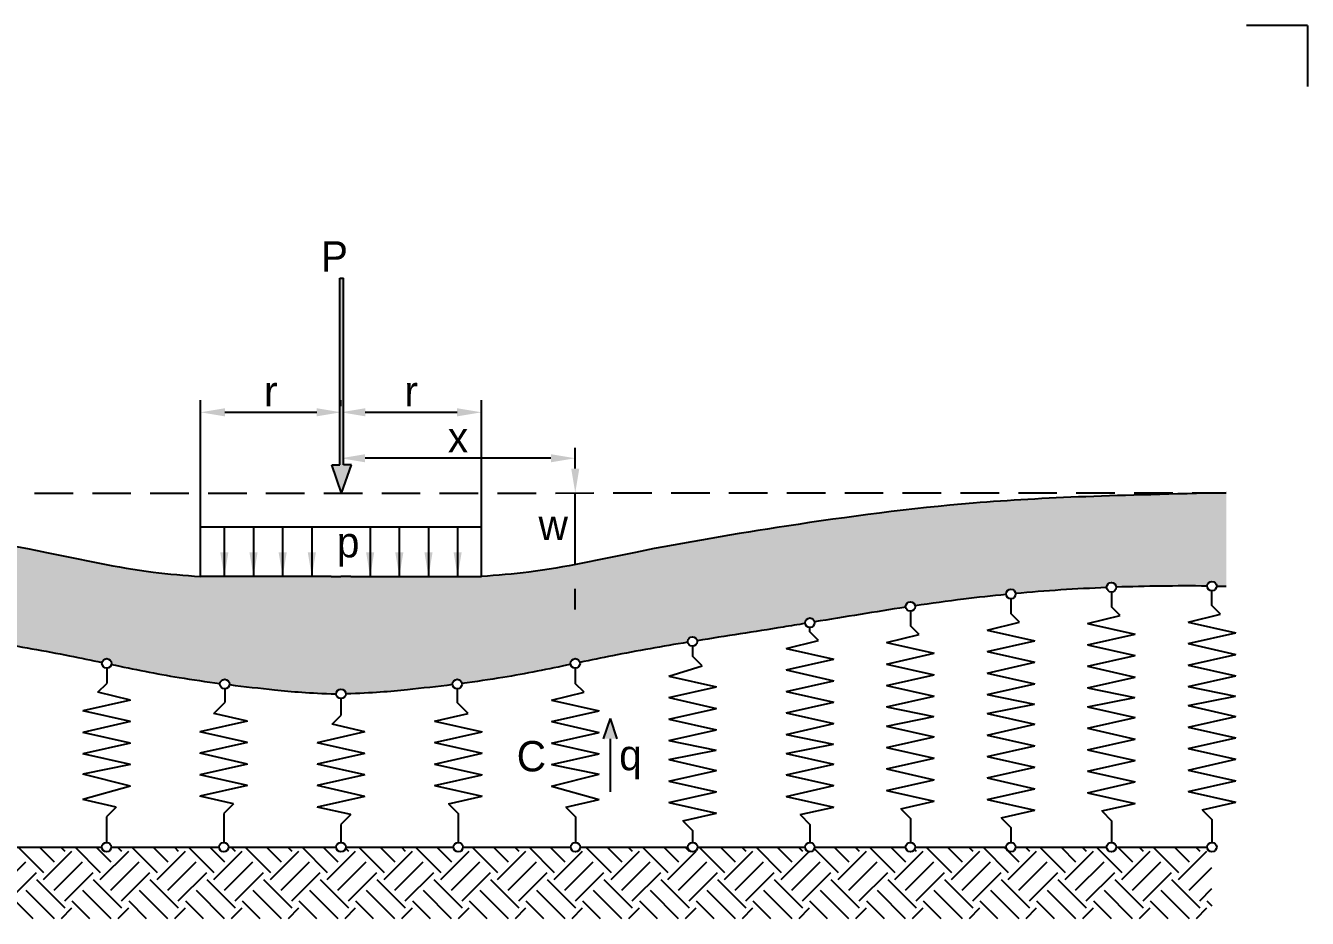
# Model space of a CAD drawing. Header units: millimetres. Extents: x 9 to 961, y -258 to 565.
# Drawn here: x 410.1 to 515.5, y 266 to 339.5 of the extents above; entities that cross this region are included whole.
import ezdxf

# ---------------------------------------------------------------- set-up
doc = ezdxf.new("R2010")
doc.units = ezdxf.units.MM
doc.linetypes.add('SZAGGATOTT', pattern=[19.049999999999997, 12.7, -6.35])
doc.layers.get('0').update_dxf_attribs({"plot": 0})
for name, color, linetype in [('Sraff', 2, 'Continuous'), ('Szurke_sraff', 254, 'Continuous'), ('Text', 2, 'Continuous'), ('Vonal_025', 4, 'Continuous'), ('Vonal_035', 2, 'Continuous'), ('Vonal_050', 3, 'Continuous'), ('Vonal_sz_025', 4, 'SZAGGATOTT')]:
    doc.layers.add(name, color=color, linetype=linetype)
doc.styles.add('TextCS', font='SCHLBKI.TTF', dxfattribs={"height": 2.5})

msp = doc.modelspace()

# ---------------------------------------------------------------- hatches: boundary and pattern name
at = {"layer": 'Sraff'}
h = msp.add_hatch(dxfattribs=at)
h.set_pattern_fill('EARTH', color=256, scale=0.52, angle=315, style=0)
h.set_pattern_definition([(315, (-155.8380680211273, 15.28644854232016), (4.669733182955959, -1.06581410364015e-15), [3.302, -3.302]), (315, (-154.9624930493231, 16.16202351412437), (4.669733182955959, -1.06581410364015e-15), [3.302, -3.302]), (315, (-154.0869180775188, 17.03759848592864), (4.669733182955959, -1.06581410364015e-15), [3.302, -3.302]), (45, (-153.5032014296493, 17.03759848592864), (1.06581410364015e-15, 4.669733182955959), [3.302, -3.302]), (45, (-152.627626457845, 16.16202351412437), (1.06581410364015e-15, 4.669733182955959), [3.302, -3.302]), (45, (-151.7520514860408, 15.28644854232016), (1.06581410364015e-15, 4.669733182955959), [3.302, -3.302])])
h.paths.add_polyline_path([(507.6804633859135, 271.4781534531448, -0.4142135623699207), (507.2894833394628, 271.8691334995912), (499.8008863300477, 271.8691334995912, -1), (499.0189262371463, 271.8691334995912), (491.5303292277307, 271.8691334995912, -1), (490.7483691348292, 271.8691334995912), (483.259772125414, 271.8691334995912, -1), (482.4778120325127, 271.8691334995912), (474.9892150230969, 271.8691334995912, -1), (474.2072549301959, 271.8691334995912), (465.3429426795863, 271.8691334995912, -1), (464.5609825866848, 271.8691334995912), (455.6966703360764, 271.8691334995912, -1), (454.9147102431753, 271.8691334995912), (446.0503979925661, 271.8691334995912, -1), (445.2684378996649, 271.8691334995912), (436.4041256490558, 271.8691334995912, -1), (435.6221655561545, 271.8691334995912), (426.7578533055454, 271.869133499591, -1), (425.975893212644, 271.869133499591), (417.1115809620351, 271.869133499591, -1), (416.3296208691338, 271.869133499591), (407.4653086185253, 271.869133499591, -1), (406.683348525624, 271.869133499591), (397.8190362750145, 271.869133499591, -1), (397.0370761821132, 271.869133499591), (389.5484791726975, 271.869133499591, -1), (388.7665190797962, 271.869133499591), (381.2779220703809, 271.869133499591, -1), (380.4959619774796, 271.869133499591), (373.0073649680639, 271.8691334995912, -1), (372.2254048751626, 271.8691334995912), (364.7368078657474, 271.8691334995912, -0.4142135623730888), (364.3458278192967, 271.4781534531405), (364.3458278192967, 266.005262713149), (507.6804633859138, 266.0052627131492)])
at = {"layer": 'Szurke_sraff'}
h = msp.add_hatch(color=256, dxfattribs=at)
edge = h.paths.add_edge_path()
edge.add_spline(control_points=[(364.7366103500301, 293.3578046037674), (368.4431642208144, 293.357155200542), (370.3486279426747, 293.3237931996478), (372.2255144348923, 293.257078890915)], knot_values=[2.490775312293374, 2.490775312293374, 2.490775312293374, 2.490775312293374, 9.289650116923024, 9.289650116923024, 9.289650116923024, 9.289650116923024], degree=3, periodic=0)
edge.add_arc((372.6163849216133, 293.2478236581834), 0.390980046450663, 7.332801033044234e-11, 178.6435744836446, ccw=False)
edge.add_arc((372.6163849216133, 293.2478236581842), 0.390980046450663, 356.9928687499756, 359.9999999999667, ccw=False)
edge.add_spline(control_points=[(373.0068265936573, 293.2273127475711), (375.5452721577132, 293.1240957369094), (378.0336417359297, 292.959199942954), (380.4976380731156, 292.7310229949327)], knot_values=[10.23503242766892, 10.23503242766892, 10.23503242766892, 10.23503242766892, 19.46847453686176, 19.46847453686176, 19.46847453686176, 19.46847453686176], degree=3, periodic=0)
edge.add_arc((380.8869420239304, 292.6948590542945), 0.390980046450663, 4.001776687800884e-11, 174.6928055329663, ccw=False)
edge.add_arc((380.8869420239304, 292.6948590542945), 0.3909800464506631, -5.592974401042625, 4.001776687800884e-11, ccw=False)
edge.add_spline(control_points=[(381.2760607543894, 292.6567538010013), (382.4522982556651, 292.5412242894469), (384.9544862292587, 292.2634097592963), (387.4468911067898, 291.9185471346706), (388.7707743977872, 291.7228155992522)], knot_values=[20.44179102947796, 20.44179102947796, 20.44179102947796, 20.44179102947796, 24.85825595243574, 29.87660947143863, 29.87660947143863, 29.87660947143863, 29.87660947143863], degree=3, periodic=0)
edge.add_arc((389.1574991262469, 291.6652883785635), 0.390980046450663, -2.6716406864579767e-11, 171.539013026524, ccw=False)
edge.add_arc((389.157499126247, 291.6652883785633), 0.390980046450663, -8.559199445685124, 0, ccw=False)
edge.add_spline(control_points=[(389.5441246774166, 291.6070983458657), (392.0472263693547, 291.2282501347717), (394.5444762826445, 290.810034298089), (397.0422910742832, 290.3975945801226)], knot_values=[30.85402425526864, 30.85402425526864, 30.85402425526864, 30.85402425526864, 40.34718556711496, 40.34718556711496, 40.34718556711496, 40.34718556711496], degree=3, periodic=0)
edge.add_arc((397.4280562285639, 290.3339499223318), 0.390980046450663, 2.6716406864579767e-11, 170.6315681304168, ccw=False)
edge.add_arc((397.4280562285639, 290.3339499223321), 0.390980046450663, 350.65053120563084, 359.99999999999335, ccw=False)
edge.add_spline(control_points=[(397.8138424260671, 290.2704329439845), (398.4203855935058, 290.1706928009227), (401.3830111194138, 289.6865773099857), (404.3495510774743, 289.2325354554912), (406.7056447808275, 288.8499978022207)], knot_values=[41.32460316722781, 41.32460316722781, 41.32460316722781, 41.32460316722781, 43.62965285854973, 52.58214592873564, 52.58214592873564, 52.58214592873564, 52.58214592873564], degree=3, periodic=0)
edge.add_arc((407.0915390189684, 288.787140553694), 0.390980046450663, 4.001776687800884e-11, 170.7484985076457, ccw=False)
edge.add_arc((407.0915390189684, 288.7871405536944), 0.390980046450663, 350.68585199897757, 359.99999999998664, ccw=False)
edge.add_spline(control_points=[(407.4773642991037, 288.7238614107567), (409.5479118016506, 288.3830364866348), (412.5103608643652, 287.8660796557701), (415.4593752375346, 287.251615787465), (416.3526890088349, 287.0645447872852)], knot_values=[53.5597312620777, 53.5597312620777, 53.5597312620777, 53.5597312620777, 61.42965823763215, 64.83495707533987, 64.83495707533987, 64.83495707533987, 64.83495707533987], degree=3, periodic=0)
edge.add_arc((416.7353614882159, 286.9843751530907), 0.390980046450663, -6.707523425575346e-12, 168.1676974071797, ccw=False)
edge.add_arc((416.735361488216, 286.9843751530904), 0.3909800464506631, -11.828149022846503, 3.342393029015511e-11, ccw=False)
edge.add_spline(control_points=[(417.1180397783666, 286.9042332603631), (418.9496235099798, 286.5209533663816), (421.8797685194083, 285.9171379921483), (424.9334846297634, 285.4793293825034), (426.0572022319344, 285.3339738700466)], knot_values=[65.80651752277541, 65.80651752277541, 65.80651752277541, 65.80651752277541, 72.77416054386333, 76.85793319652028, 76.85793319652028, 76.85793319652028, 76.85793319652028], degree=3, periodic=0)
edge.add_arc((426.4450295793462, 285.2844224288767), 0.390980046450663, -3.3310243452433497e-11, 172.7189526800709, ccw=False)
edge.add_arc((426.4450295793461, 285.2844224288771), 0.390980046450663, 352.89031963607727, 359.99999999990007, ccw=False)
edge.add_spline(control_points=[(426.8330033961444, 285.2360311672546), (428.0954363789597, 285.0804054270481), (430.8487007721239, 284.7795680841265), (433.3926253926569, 284.5277091578679), (435.6222170985278, 284.485186642157)], knot_values=[77.79895711840277, 77.79895711840277, 77.79895711840277, 77.79895711840277, 82.40041775862156, 87.93301601699557, 87.93301601699557, 87.93301601699557, 87.93301601699557], degree=3, periodic=0)
edge.add_arc((436.0131456026053, 284.4788383020277), 0.390980046450663, 0.9303590474755197, 179.0696479681015, ccw=False)
edge.add_spline(control_points=[(436.4040741059055, 284.4851866900241), (438.6336658065696, 284.5277094787374), (441.1775903962637, 284.7795687164868), (443.9308547525918, 285.0804063965315), (445.1932877163515, 285.2360322913165)], knot_values=[77.79895711840277, 77.79895711840277, 77.79895711840277, 77.79895711840277, 83.33155537677678, 87.93301601699557, 87.93301601699557, 87.93301601699557, 87.93301601699557], degree=3, periodic=0)
edge.add_arc((445.5812615272243, 285.2844236004452), 0.390980046450663, 180.0000000001932, 187.1096873796087, ccw=False)
edge.add_arc((445.5812615272246, 285.2844236004448), 0.390980046450663, 7.281054335409522, 180.0000000001266, ccw=False)
edge.add_spline(control_points=[(445.9690888685689, 285.3339750891015), (447.0928064529419, 285.4793307391519), (450.1465225096894, 285.9171397227088), (453.0766674451839, 286.5209554557236), (454.9082511298664, 286.9042355739733)], knot_values=[65.80651752277542, 65.80651752277542, 65.80651752277542, 65.80651752277542, 69.89029017543237, 76.85793319652029, 76.85793319652029, 76.85793319652029, 76.85793319652029], degree=3, periodic=0)
edge.add_arc((455.2909294102041, 286.9843775135582), 0.3909800464506631, 180.0000000000466, 191.8281560385052, ccw=False)
edge.add_arc((455.2909294102041, 286.9843775135584), 0.3909800464506631, 11.832309608322987, 180.0000000000866, ccw=False)
edge.add_spline(control_points=[(455.6736018797686, 287.0645471946087), (456.5669156281632, 287.2516183041703), (459.5159299260946, 287.8660825335673), (462.4783789255104, 288.3830397271689), (464.548926386325, 288.7238649048188)], knot_values=[53.5597312620777, 53.5597312620777, 53.5597312620777, 53.5597312620777, 56.96503009978542, 64.83495707533987, 64.83495707533987, 64.83495707533987, 64.83495707533987], degree=3, periodic=0)
edge.add_arc((464.9347516587117, 288.7871440949996), 0.390980046450663, 180.0000000001266, 189.3141550167223, ccw=False)
edge.add_arc((464.9347516587119, 288.7871440949988), 0.390980046450663, 9.251508507894187, 180, ccw=False)
edge.add_spline(control_points=[(465.3206458891564, 288.850001390776), (467.6767395456698, 289.2325393325383), (470.643279448135, 289.6865815502706), (473.6059049147656, 290.1706974039661), (474.2124480699915, 290.270437621296)], knot_values=[41.32460316722781, 41.32460316722781, 41.32460316722781, 41.32460316722781, 50.27709623741372, 52.58214592873564, 52.58214592873564, 52.58214592873564, 52.58214592873564], degree=3, periodic=0)
edge.add_arc((474.5982342597172, 290.3339546468819), 0.390980046450663, 180.0000000001066, 189.3494758100504, ccw=False)
edge.add_arc((474.5982342597174, 290.3339546468813), 0.3909800464506631, 9.368438885113505, 180.00000000002, ccw=False)
edge.add_spline(control_points=[(474.9839994062053, 290.3975993519067), (477.4818141473427, 290.8100393757178), (479.979064009424, 291.2282555181762), (482.4821656549741, 291.6071040357623)], knot_values=[30.85402425526863, 30.85402425526863, 30.85402425526863, 30.85402425526863, 40.34718556711495, 40.34718556711495, 40.34718556711495, 40.34718556711495], degree=3, periodic=0)
edge.add_arc((482.8687911990188, 291.6652941158009), 0.390980046450663, 180.00000000008, 188.5592064613415, ccw=False)
edge.add_arc((482.8687911990186, 291.6652941158004), 0.390980046450663, 8.460993989076087, 180.0000000000067, ccw=False)
edge.add_spline(control_points=[(483.2555159204345, 291.7228213838416), (484.5793991874655, 291.9185530813629), (487.0718040227699, 292.2634160111709), (489.5739919623466, 292.5412308477018), (490.7502294494761, 292.6567605032806)], knot_values=[20.44179102947795, 20.44179102947795, 20.44179102947795, 20.44179102947795, 25.46014454848084, 29.87660947143862, 29.87660947143862, 29.87660947143862, 29.87660947143862], degree=3, periodic=0)
edge.add_arc((491.1393481752696, 292.6948658042203), 0.390980046450663, 180.0000000001066, 185.5929814167651, ccw=False)
edge.add_arc((491.1393481752696, 292.6948658042207), 0.390980046450663, 5.307201482412609, 180.00000000016, ccw=False)
edge.add_spline(control_points=[(491.5286521216561, 292.731029792526), (493.9926484309029, 292.9592070422511), (496.4810179889288, 293.1241031408948), (499.0194635403461, 293.2273204623763)], knot_values=[10.23503242766892, 10.23503242766892, 10.23503242766892, 10.23503242766892, 19.46847453686176, 19.46847453686176, 19.46847453686176, 19.46847453686176], degree=3, periodic=0)
edge.add_arc((499.4099052098785, 293.2478314207974), 0.390980046450663, 180.00000000008, 183.0071382656527, ccw=False)
edge.add_arc((499.4099052098785, 293.2478314208013), 0.390980046450663, 1.3564325311940024, 180.0000000006664, ccw=False)
edge.add_spline(control_points=[(499.8007756954664, 293.2570867013879), (502.2411861322311, 293.3438318815256), (504.729910226961, 293.3741905044609), (507.2895046161964, 293.3495688078019)], knot_values=[0.4494537744762734, 0.4494537744762734, 0.4494537744762734, 0.4494537744762734, 9.289650116923024, 9.289650116923024, 9.289650116923024, 9.289650116923024], degree=3, periodic=0)
edge.add_arc((507.6804623002503, 293.3453871810972), 0.390980046450663, -0.004923170129472965, 179.3871960173268, ccw=False)
edge.add_line((508.0714423452575, 293.3453535859302), (508.8564080144939, 293.3453535859302))
edge.add_line((508.8564080144939, 293.3453535859302), (508.8564080144936, 301.0200871435705))
edge.add_spline(control_points=[(508.8564080144936, 301.0200871435704), (499.9150583237382, 300.8164454621568), (488.8001949776244, 300.5258632624194), (473.6010023386241, 298.5040904634413), (461.4409163173981, 296.4582595611527), (453.1431775070007, 294.5950929238917), (448.8763618669651, 294.2232448724519), (447.5680425731516, 294.1346037725421)], knot_values=[1.531916080457655, 1.531916080457655, 1.531916080457655, 1.531916080457655, 23.83122650005529, 43.20147658715199, 58.94985351343819, 70.09710771757923, 75.01127340521613, 75.01127340521613, 75.01127340521613, 75.01127340521613], degree=3, periodic=0)
edge.add_line((447.5680425731518, 294.1346037725421), (447.5680425735629, 294.128323120196))
edge.add_line((447.5680425735629, 294.128323120196), (436.8232950230279, 294.1283218263263))
edge.add_line((436.8232950230279, 294.1283218263263), (436.0131459161702, 294.1283217775477))
edge.add_line((436.0131459161701, 294.1283217775477), (435.2029966078462, 294.1283217287691))
edge.add_line((435.2029966078462, 294.128321728769), (424.4582489452123, 294.128321728769))
edge.add_line((424.4582489452123, 294.128321728769), (424.4582489452121, 294.1346022563836))
edge.add_spline(control_points=[(424.4582489452125, 294.1346022563836), (423.1499291398962, 294.2232432107202), (418.883112947938, 294.5950907167382), (410.5853734209929, 296.4582564476506), (398.4252871492654, 298.5040858609981), (383.5492515695233, 300.4828709603765), (372.7624211591252, 300.798401439746), (363.1666790115574, 300.9867755735951)], knot_values=[2.752706300185039, 2.752706300185039, 2.752706300185039, 2.752706300185039, 7.66687386017442, 18.81412806431546, 34.56250499060167, 53.93275507769837, 75.01127527756861, 75.01127527756861, 75.01127527756861, 75.01127527756861], degree=3, periodic=0)
edge.add_line((363.1666790115574, 300.9867755735951), (363.1666790115576, 293.3578046037674))
edge.add_line((363.1666790115576, 293.3578046037674), (363.9550452885632, 293.3578046037674))
edge.add_arc((364.3458278192967, 293.3453784057961), 0.390980046450663, 1.8212914466726033, 178.1787085533341, ccw=False)
h.paths.add_polyline_path([(382.4733986174027, 309.3969240922256), (385.9345377666457, 309.3969240922256), (385.9345377666457, 304.3046385839343), (382.4733986174027, 304.3046385839343)], flags=9)
h.paths.add_polyline_path([(374.0799468527606, 308.5308118349867), (382.4514508105442, 308.5308118349867), (382.4514508105442, 304.3688065579418), (374.0799468527606, 304.3688065579418)], flags=9)
at = {"layer": 'Vonal_025'}
msp.add_hatch(color=256, dxfattribs=at).paths.add_polyline_path([(458.1838422824852, 282.454714502001), (458.746688796532, 280.7815276855678), (458.1838422824852, 280.7815276855678), (457.6209957684389, 280.7815276855678)])
at = {"layer": 'Vonal_050'}
msp.add_hatch(color=256, dxfattribs=at).paths.add_polyline_path([(436.0651940003013, 301.0034436256244), (436.8814418983065, 303.3148705159157), (436.2251940003011, 303.3148705159157), (436.2251940003011, 318.6968455607045), (435.9051940003012, 318.6968455607045), (435.9051940003012, 303.3148705159157), (435.248946102296, 303.3148705159157)])

# ---------------------------------------------------------------- linework, layer by layer
for p, q in [((515.5344053107901, 339.4661762010567), (510.5344053107902, 339.4661762010566)), ((515.5344053107901, 339.4661762010567), (515.5344053107901, 334.4661762010567)), ((436.0131456191796, 308.1486382327092), (436.0131456191796, 308.6486382327092))]:
    msp.add_line(p, q)
at = {"layer": 'Vonal_025'}
for p, q in [((424.4582489452125, 298.2125654044459), (424.4582489452125, 308.6486382299468)), ((447.5680423061365, 298.2125655066161), (447.5680422599978, 308.6486382327092)), ((426.4582489452125, 307.6486382299468), (434.0131456026053, 307.6486382299468)), ((438.0131456191796, 307.6486382327092), (445.5680422599978, 307.6486382327092)), ((453.2909293623312, 303.8670377085863), (437.9983846670233, 303.8670377085863)), ((455.2909293623312, 303.0198150590715), (455.2909293623312, 304.714260358101)), ((455.2909293623312, 295.1231827029218), (455.2909293623312, 301.0198150590715)), ((426.4131456256746, 298.2125655097554), (426.4131456026053, 294.1283218317721)), ((428.8131456256746, 298.2125654961993), (428.8131456026052, 294.128321818216)), ((431.2131456256745, 298.2125654826432), (431.2131456026052, 294.1283218046598)), ((433.6131456256746, 298.2125654690871), (433.6131456026053, 294.1283217911038)), ((438.4131456256746, 298.2125654419748), (438.4131456026053, 294.1283217639916)), ((440.8131456256746, 298.2125654284188), (440.8131456026052, 294.1283217504354)), ((443.2131456256745, 298.2125654148626), (443.2131456026052, 294.1283217368793)), ((445.6131456256746, 298.2125654013066), (445.6131456026053, 294.1283217233232)), ((455.2909293623312, 291.4287374038923), (455.2909293623312, 293.1231827029218)), ((491.1393482231437, 292.303885757769), (491.1393483712261, 291.0945056268703)), ((499.4099052577528, 292.8568513743461), (499.4099054058354, 291.6474712434474)), ((507.6804624962062, 291.7450270037471), (507.6804623481237, 292.9544071346451)), ((482.8687912468928, 291.2743140693497), (482.8687913949752, 290.064933938451)), ((500.1227479627648, 290.9346288610859), (499.4099054058346, 291.6474712434481)), ((508.3933050531363, 291.0321846213848), (507.6804624962062, 291.7450270037471)), ((483.5816339519048, 289.3520915560894), (482.8687913949747, 290.0649339384518)), ((489.1766858351997, 289.7271154607919), (491.8521909281557, 290.3816632445088)), ((491.8521909281557, 290.3816632445088), (491.1393483712257, 291.0945056268711)), ((497.4472428698087, 290.2800810773689), (500.1227479627648, 290.9346288610859)), ((497.4472428698087, 290.2800810773689), (501.3725683848539, 289.3969620026698)), ((505.7177999601803, 290.3776368376679), (508.3933050531363, 291.0321846213848)), ((505.7177999601803, 290.3776368376679), (509.6431254752255, 289.4945177629688)), ((474.5982343523598, 289.5773510183748), (474.5982343075908, 289.9429746004304)), ((475.3110769092898, 288.8645086360124), (474.5982343523598, 289.5773510183748)), ((480.9061288589488, 288.6975437723725), (483.5816339519048, 289.3520915560894)), ((489.1766858351997, 289.7271154607919), (493.1020113502449, 288.8439963860927)), ((497.4472430860758, 288.5138419666982), (501.3725683848539, 289.3969620026698)), ((505.7178001764474, 288.6113977269972), (509.6431254752255, 289.4945177629688)), ((464.9347517065853, 288.3961640485481), (464.9347518067938, 287.5777639641008)), ((472.6355718163338, 288.2099608522955), (475.3110769092898, 288.8645086360124)), ((472.6355718163338, 288.2099608522955), (476.560897331379, 287.3268417775964)), ((480.9061288589488, 288.6975437723725), (484.831454373994, 287.8144246976734)), ((489.1766860514666, 287.960876350121), (493.1020113502449, 288.8439963860927)), ((489.1766860514666, 287.960876350121), (493.1020115665118, 287.077757275422)), ((497.4472430860758, 288.5138419666982), (501.3725686011212, 287.630722891999)), ((505.7178001764474, 288.6113977269972), (509.6431256914924, 287.7282786522979)), ((465.7268280807182, 286.785687884148), (464.9347518067938, 287.5777639641008)), ((472.6355720326007, 286.4437217416248), (476.560897331379, 287.3268417775964)), ((480.9061290752159, 286.9313046617017), (484.831454373994, 287.8144246976734)), ((480.9061290752159, 286.9313046617017), (484.831454590261, 286.0481855870025)), ((489.1766862677338, 286.1946372394503), (493.1020115665118, 287.077757275422)), ((497.4472433023429, 286.7476028560274), (501.3725686011212, 287.630722891999)), ((505.7178003927145, 286.8451586163263), (509.6431256914924, 287.7282786522979)), ((416.7353614882153, 286.5933951066399), (416.7353614882153, 285.3403027701174)), ((455.2909294580783, 286.5933974671072), (455.2909296115131, 285.3403051305846)), ((462.989299751431, 285.934586965913), (465.7268280807182, 286.785687884148)), ((462.989299751431, 285.934586965913), (466.9146252664762, 285.0514678912139)), ((472.6355720326007, 286.4437217416248), (476.5608975476459, 285.5606026669256)), ((480.9061292914828, 285.1650655510309), (484.831454590261, 286.0481855870025)), ((489.1766862677338, 286.1946372394503), (493.102011782779, 285.311518164751)), ((497.4472433023429, 286.7476028560274), (501.3725688173881, 285.8644837813282)), ((497.4472435186099, 284.9813637453566), (501.3725688173881, 285.8644837813282)), ((505.7178003927145, 286.8451586163263), (509.6431259077597, 285.9620395416272)), ((505.7178006089814, 285.0789195056556), (509.6431259077597, 285.9620395416272)), ((416.0077584459389, 284.6126997278409), (416.7353614882153, 285.3403027701174)), ((426.4560650535052, 284.8935981524648), (426.4560650535052, 283.7714964380366)), ((445.5702261009199, 284.8935993226811), (445.5702262383156, 283.7714976082528)), ((456.018532742881, 284.6127021773995), (455.2909296115131, 285.3403051305846)), ((462.989299967698, 284.1683478552422), (466.9146252664762, 285.0514678912139)), ((472.6355722488679, 284.677482630954), (476.5608975476459, 285.5606026669256)), ((480.9061292914828, 285.1650655510309), (484.831454806528, 284.2819464763317)), ((489.1766864840008, 284.4283981287795), (493.102011782779, 285.311518164751)), ((497.4472435186099, 284.9813637453566), (501.3505922694314, 284.1873613029565)), ((505.7178006089814, 285.0789195056556), (509.6211493598028, 284.2849170632555)), ((418.6832636190409, 283.9581522717261), (414.7579382121291, 283.0750327163907)), ((418.6832636190409, 283.9581522717261), (416.0077584459389, 284.6126997278409)), ((425.5459851901289, 282.8614165746603), (426.4560650535057, 283.7714964380372)), ((436.0131456026045, 284.0878582555757), (436.0131456026053, 282.7095450439924)), ((446.4803062131266, 282.8614178563112), (445.5702262383151, 283.7714976082534)), ((453.3430276499248, 283.9581543936825), (456.018532742881, 284.6127021773995)), ((453.3430276499248, 283.9581543936825), (457.26835316497, 283.0750353189835)), ((462.989299967698, 284.1683478552422), (466.9146254827432, 283.2852287805431)), ((472.6355722488679, 284.677482630954), (476.5608977639133, 283.7943635562548)), ((472.6355724651351, 282.9112435202831), (476.5608977639133, 283.7943635562548)), ((480.9061295077499, 283.3988264403601), (484.831454806528, 284.2819464763317)), ((489.1766864840008, 284.4283981287795), (493.080035234822, 283.6343956863793)), ((497.4472437107363, 283.4122798275358), (501.3505922694314, 284.1873613029565)), ((505.7178008011078, 283.5098355878349), (509.6211493598028, 284.2849170632555)), ((418.6832636190409, 282.1919131610554), (414.7579382121291, 283.0750327163907)), ((428.3295359625506, 282.2351734315909), (425.5459851901289, 282.8614165746603)), ((435.3003031329588, 281.9967025743462), (436.0131456026053, 282.7095450439924)), ((443.6967555173851, 282.2351743724101), (446.4803062131266, 282.8614178563112)), ((453.343027866192, 282.1919152830118), (457.26835316497, 283.0750353189835)), ((462.9893001839652, 282.4021087445714), (466.9146254827432, 283.2852287805431)), ((472.6355724651351, 282.9112435202831), (476.5608979801802, 282.0281244455841)), ((480.9061295077499, 283.3988264403601), (484.8094782585713, 282.60482399796)), ((489.1766866761272, 282.8593142109586), (493.080035234822, 283.6343956863793)), ((489.1766866761272, 282.8593142109586), (493.1020121911724, 281.9761951362596)), ((497.4472437107363, 283.4122798275358), (501.3725692257816, 282.5291607528367)), ((505.7178008011078, 283.5098355878349), (509.643126316153, 282.6267165131356)), ((418.6832636190409, 282.1919131610554), (414.7579382121291, 281.3087936057199)), ((428.3295359625506, 282.2351734315909), (424.4042105556389, 281.3520538762555)), ((437.9758083060611, 281.3421551182313), (435.3003031329588, 281.9967025743462)), ((443.6967555173851, 282.2351743724101), (447.6220810324303, 281.3520552977108)), ((453.343027866192, 282.1919152830118), (457.2683533812371, 281.3087962083126)), ((457.6209957684384, 280.7815276855678), (458.1838422824852, 282.4547145020007)), ((458.746688796532, 280.7815276855678), (458.1838422824852, 282.4547145020007)), ((462.9893001839652, 282.4021087445714), (466.9146256990103, 281.5189896698723)), ((472.635572681402, 281.1450044096124), (476.5608979801802, 282.0281244455841)), ((480.9061296998765, 281.8297425225393), (484.8094782585713, 282.60482399796)), ((480.9061296998765, 281.8297425225393), (484.8314552149216, 280.9466234478402)), ((489.1766868923942, 281.0930751002879), (493.1020121911724, 281.9761951362596)), ((497.4472439270033, 281.646040716865), (501.3725692257816, 282.5291607528367)), ((497.4472439270033, 281.646040716865), (501.3725694420488, 280.7629216421658)), ((505.717801017375, 281.7435964771639), (509.643126316153, 282.6267165131356)), ((505.717801017375, 281.7435964771639), (509.64312653242, 280.8604774024649)), ((418.6832636190409, 280.4256740503844), (414.7579382121291, 281.3087936057199)), ((428.3295359625506, 280.46893432092), (424.4042105556389, 281.3520538762555)), ((437.9758083060611, 281.3421551182313), (434.0504828991494, 280.459035562896)), ((443.6967557336523, 280.4689352617392), (447.6220810324303, 281.3520552977108)), ((453.3430280824589, 280.4256761723409), (457.2683533812371, 281.3087962083126)), ((458.1838421996885, 276.4293913808831), (458.1838422824852, 280.7815276855678)), ((462.9893004002321, 280.6358696339007), (466.9146256990103, 281.5189896698723)), ((462.9893004002321, 280.6358696339007), (466.8926491510535, 279.8418671915005)), ((472.635572681402, 281.1450044096124), (476.5389214322234, 280.3510019672123)), ((480.9061299161434, 280.0635034118686), (484.8314552149216, 280.9466234478402)), ((489.1766868923942, 281.0930751002879), (493.1020124074394, 280.2099560255887)), ((497.4472441432705, 279.8798016061942), (501.3725694420488, 280.7629216421658)), ((505.717801233642, 279.9773573664932), (509.64312653242, 280.8604774024649)), ((418.6832636190409, 280.4256740503844), (414.7579382121291, 279.5425544950491)), ((418.6832636190409, 278.6594349397137), (414.7579382121291, 279.5425544950491)), ((428.3295359625506, 280.46893432092), (424.4042105556389, 279.5858147655846)), ((428.3295359625506, 278.7026952102493), (424.4042105556389, 279.5858147655846)), ((437.9758083060611, 279.5759160075606), (434.0504828991494, 280.459035562896)), ((437.9758083060611, 279.5759160075606), (434.0504828991494, 278.6927964522251)), ((443.6967557336523, 280.4689352617392), (447.6220812486974, 279.5858161870401)), ((443.6967559499192, 278.7026961510684), (447.6220812486974, 279.5858161870401)), ((453.3430280824589, 280.4256761723409), (457.2683535975042, 279.5425570976419)), ((453.3430282987259, 278.6594370616702), (457.2683535975042, 279.5425570976419)), ((462.9893005923584, 279.0667857160799), (466.8926491510535, 279.8418671915005)), ((472.6355728735283, 279.5759204917916), (476.5389214322234, 280.3510019672123)), ((472.6355728735283, 279.5759204917916), (476.5608983885735, 278.6928014170924)), ((480.9061299161434, 280.0635034118686), (484.8314554311886, 279.1803843371694)), ((489.1766871086613, 279.3268359896171), (493.1020124074394, 280.2099560255887)), ((497.4472441432705, 279.8798016061942), (501.3725696583157, 278.996682531495)), ((505.717801233642, 279.9773573664932), (509.6431267486872, 279.0942382917941)), ((418.6832636190409, 278.6594349397137), (414.7799149654412, 277.8654320193682)), ((428.3295359625506, 278.7026952102493), (424.4042105556389, 277.8195756549139)), ((437.9758083060611, 277.8096768968897), (434.0504828991494, 278.6927964522251)), ((443.6967559499192, 278.7026961510684), (447.6220814649645, 277.8195770763693)), ((453.3430282987259, 278.6594370616702), (457.2463770495473, 277.8654346192702)), ((462.9893005923584, 279.0667857160799), (466.9146261074036, 278.1836666413807)), ((472.6355730897955, 277.8096813811208), (476.5608983885735, 278.6928014170924)), ((480.9061301324103, 278.2972643011977), (484.8314554311886, 279.1803843371694)), ((489.1766871086613, 279.3268359896171), (493.1020126237066, 278.443716914918)), ((489.1766873249284, 277.5605968789463), (493.1020126237066, 278.443716914918)), ((497.4472443595374, 278.1135624955234), (501.3725696583157, 278.996682531495)), ((505.717801449909, 278.2111182558224), (509.6431267486872, 279.0942382917941)), ((418.6832636190405, 276.878384467805), (414.7799149654412, 277.8654320193682)), ((428.3295359625506, 276.9364560995784), (424.4042105556389, 277.8195756549139)), ((437.9758083060611, 277.8096768968897), (434.0504828991494, 276.9265573415543)), ((443.6967561661862, 276.9364570403977), (447.6220814649645, 277.8195770763693)), ((453.343028516807, 276.8783865897614), (457.2463770495473, 277.8654346192702)), ((462.9893008086256, 277.3005466054091), (466.9146261074036, 278.1836666413807)), ((472.6355730897955, 277.8096813811208), (476.5608986048408, 276.9265623064217)), ((480.9061301324103, 278.2972643011977), (484.8314556474555, 277.4141452264986)), ((480.9061303486776, 276.531025190527), (484.8314556474555, 277.4141452264986)), ((489.1766873249284, 277.5605968789463), (493.1020128399736, 276.6774778042472)), ((497.4472443595374, 278.1135624955234), (501.3725698745827, 277.2304434208243)), ((505.717801449909, 278.2111182558224), (509.6431269649541, 277.3279991811232)), ((418.6832636190404, 276.878384467805), (414.7579382121287, 275.7832983583817)), ((428.3295359625506, 276.9364560995784), (424.4042105556389, 276.0533365442431)), ((437.9758083060611, 276.043437786219), (434.0504828991494, 276.9265573415543)), ((443.6967561661862, 276.9364570403977), (447.6220816812314, 276.0533379656985)), ((453.3430285168072, 276.8783865897614), (457.2683540578066, 275.7833009609744)), ((462.9893008086256, 277.3005466054091), (466.9146263236707, 276.41742753071)), ((462.9893010248927, 275.5343074947383), (466.9146263236707, 276.41742753071)), ((472.6355733060625, 276.04344227045), (476.5608986048408, 276.9265623064217)), ((480.9061303486776, 276.531025190527), (484.8314558637227, 275.6479061158278)), ((489.1766875411953, 275.7943577682755), (493.1020128399736, 276.6774778042472)), ((497.4472445758045, 276.3473233848526), (501.3725698745827, 277.2304434208243)), ((497.4472445758045, 276.3473233848526), (501.3725700908499, 275.4642043101534)), ((505.7178016661761, 276.4448791451516), (509.6431269649541, 277.3279991811232)), ((505.7178016661761, 276.4448791451516), (509.6431271812213, 275.5617600704524)), ((417.5206009155845, 275.1617546122449), (414.7579382121287, 275.7832983583817)), ((427.1668732590948, 275.4317927981063), (424.4042105556389, 276.0533365442431)), ((427.1668732590948, 275.4317927981063), (426.3668732590947, 274.6317927981063)), ((437.9758083060611, 276.043437786219), (434.0504828991494, 275.1603182308835)), ((444.8594190538804, 275.4317938812878), (447.6220816812314, 276.0533379656985)), ((444.8594190538804, 275.4317938812878), (445.6594191518365, 274.6317939792436)), ((454.5056914304556, 275.1617568765636), (457.2683540578066, 275.7833009609744)), ((462.9893010248927, 275.5343074947383), (466.9146265399379, 274.6511884200391)), ((472.6355733060625, 276.04344227045), (476.5608988211077, 275.1603231957508)), ((482.0687932363717, 275.026362031417), (484.8314558637227, 275.6479061158278)), ((489.1766875411953, 275.7943577682755), (493.1020130562405, 274.9112386935764)), ((498.6099074634988, 274.8426602257427), (501.3725700908499, 275.4642043101534)), ((506.8804645538703, 274.9402159860416), (509.6431271812213, 275.5617600704524)), ((417.5206009155845, 275.1617546122449), (416.7206009155846, 274.361754612245)), ((416.7206009155846, 274.361754612245), (416.7206009155843, 272.2601135460418)), ((426.3668732590947, 274.6317927981063), (426.3668732590946, 272.2601135460418)), ((436.8131456026052, 274.5387744847468), (434.0504828991494, 275.1603182308835)), ((436.8131456026052, 274.5387744847468), (436.0131456026053, 273.7387744847468)), ((445.6594191518365, 274.6317939792436), (445.6594194422369, 272.2601147271792)), ((454.5056914304556, 275.1617568765636), (455.3056915284114, 274.3617569745197)), ((455.3056915284114, 274.3617569745197), (455.3056917857472, 272.2601159083165)), ((464.1519639125869, 274.0296443356283), (466.9146265399379, 274.6511884200391)), ((473.7982361937568, 274.53877911134), (476.5608988211077, 275.1603231957508)), ((473.7982361937568, 274.53877911134), (474.5982362917127, 273.738779209296)), ((482.0687932363717, 275.026362031417), (482.8687933343278, 274.2263621293729)), ((482.8687933343278, 274.2263621293729), (482.8687935750844, 272.2601192832777)), ((490.3393504288897, 274.2896946091655), (493.1020130562405, 274.9112386935764)), ((490.3393504288897, 274.2896946091655), (491.1393505268455, 273.4896947071215)), ((498.6099074634988, 274.8426602257427), (499.4099075614547, 274.0426603236986)), ((506.8804645538703, 274.9402159860416), (507.6804646518264, 274.1402160839976)), ((436.0131456026053, 273.7387744847468), (436.0131456026049, 272.2601135460418)), ((464.1519639125869, 274.0296443356283), (464.951964010543, 273.2296444335843)), ((464.951964010543, 273.2296444335843), (464.9519630289712, 272.2601135460434)), ((474.5982362917127, 273.738779209296), (474.5982364727673, 272.260118270591)), ((491.1393505268455, 273.4896947071215), (491.1393506774008, 272.260120295966)), ((499.4099075614547, 274.0426603236986), (499.4099077797179, 272.2601213086544)), ((507.6804633859138, 273.7387744847468), (507.6804633859135, 272.2601135460462)), ((507.6804646518264, 274.1402160839976), (507.6804648820346, 272.2601223213427)), ((407.4653086185253, 271.869133499591), (416.3296208691338, 271.869133499591)), ((417.1115809620351, 271.869133499591), (425.975893212644, 271.869133499591)), ((426.7578533055454, 271.869133499591), (435.6221655561545, 271.8691334995912)), ((436.4041256490558, 271.8691334995912), (445.2684378996649, 271.8691334995912)), ((446.0503979925661, 271.8691334995912), (454.9147102431753, 271.8691334995912)), ((455.6966703360764, 271.8691334995912), (464.5609825866848, 271.8691334995912)), ((465.3429426795863, 271.8691334995912), (474.2072549301959, 271.8691334995912)), ((474.9892150230969, 271.8691334995912), (482.4778120325127, 271.8691334995912)), ((483.259772125414, 271.8691334995912), (490.7483691348292, 271.8691334995912)), ((491.5303292277307, 271.8691334995912), (499.0189262371463, 271.8691334995912)), ((499.8008863300477, 271.8691334995912), (507.2894833394628, 271.8691334995912))]:
    msp.add_line(p, q, dxfattribs=at)
for centre in [(499.4099052098785, 293.2478314207968), (507.6804623002502, 293.3453871810958), (491.1393481752696, 292.6948658042197), (482.8687911990188, 291.6652941158004), (474.5982342597174, 290.3339546468811), (464.9347516587119, 288.7871440949988), (416.735361488216, 286.9843751530907), (455.2909294102041, 286.9843775135578), (426.4450295793461, 285.2844224288765), (436.0131456026053, 284.4788383020264), (445.5812615272246, 285.2844236004439), (416.7206009155844, 271.8691334995912), (426.3668732590946, 271.8691334995912), (436.0131456026051, 271.8691334995912), (436.0131456026053, 271.8691334995912), (445.6594179461156, 271.8691334995918), (455.3056902896258, 271.8691334995924), (464.9519626331355, 271.8691334995929), (474.5982349766464, 271.8691334995935), (482.8687920789632, 271.8691334995928), (491.13934918128, 271.8691334995938), (499.409906283597, 271.8691334995947), (507.6804633859135, 271.8691334995956)]:
    msp.add_circle(centre, 0.390980046450663, dxfattribs=at)
for points in [[(426.4582489452125, 307.9819715632802), (426.4582489452125, 307.3153048966134), (424.4582489452125, 307.6486382299468)], [(434.0131456026053, 307.9819715632802), (434.0131456026053, 307.3153048966134), (436.0131456026053, 307.6486382299468)], [(438.0131456191796, 307.9819715660425), (438.0131456191796, 307.3153048993759), (436.0131456191796, 307.6486382327092)], [(445.5680422599978, 307.9819715660425), (445.5680422599978, 307.3153048993759), (447.5680422599978, 307.6486382327092)], [(437.9983846670233, 304.2003710419196), (437.9983846670233, 303.5337043752529), (435.9983846670233, 303.8670377085863)], [(453.2909293623312, 304.2003710419196), (453.2909293623312, 303.5337043752529), (455.2909293623312, 303.8670377085863)], [(454.957596028998, 303.0198150590715), (455.6242626956644, 303.0198150590715), (455.2909293623312, 301.0198150590715)], [(426.079812269272, 296.1283217287691), (426.7464789359385, 296.1283217287691), (426.4131456026053, 294.128321728769)], [(428.4798122692721, 296.1283217287691), (429.1464789359385, 296.1283217287691), (428.8131456026052, 294.128321728769)], [(430.8798122692721, 296.128321715213), (431.5464789359385, 296.128321715213), (431.2131456026052, 294.128321715213)], [(433.279812269272, 296.1283217016568), (433.9464789359384, 296.1283217016568), (433.6131456026053, 294.1283217016568)], [(438.079812269272, 296.1283220177742), (438.7464789359385, 296.1283220177742), (438.4131456026053, 294.1283220177742)], [(440.4798122692721, 296.1283223067794), (441.1464789359385, 296.1283223067794), (440.8131456026052, 294.1283223067794)], [(442.8798122692721, 296.1283225957845), (443.5464789359385, 296.1283225957845), (443.2131456026052, 294.1283225957845)], [(445.279812269272, 296.1283217233232), (445.9464789359384, 296.1283217233232), (445.6131456026053, 294.1283217233232)], [(454.957596028998, 293.1231827029218), (455.6242626956644, 293.1231827029218), (455.2909293623312, 295.1231827029218)]]:
    msp.add_solid(points, dxfattribs=at)
at = {"layer": 'Vonal_035'}
for p, q in [((424.4582489452125, 298.2125654044459), (447.5680423061367, 298.2125655066161)), ((424.4582489452125, 294.128321728769), (424.4582489452125, 298.2125654044459)), ((447.5680425735629, 294.1283231201961), (447.5680423061367, 298.2125655066161)), ((435.2029964957476, 294.128321728769), (424.4582489452125, 294.128321728769)), ((435.2029966078462, 294.128321728769), (436.0131456026053, 294.1283217775476)), ((436.8232949109291, 294.1283218263263), (436.0131459161701, 294.1283217775477)), ((436.8232950230279, 294.1283218263263), (447.5680425735629, 294.1283231201961))]:
    msp.add_line(p, q, dxfattribs=at)
at = {"layer": 'Vonal_050'}
for p, q in [((435.9051940003012, 303.3148705159157), (435.9051940003012, 318.6968455607045)), ((435.9051940003012, 318.6968455607045), (436.2251940003011, 318.6968455607045)), ((436.2251940003014, 303.3148705159157), (436.2251940003014, 318.6968455607045)), ((436.2251940003011, 303.3148705159157), (436.2251940003007, 318.6968455607045)), ((436.0651940003013, 301.0034436256244), (435.248946102296, 303.3148705159157)), ((435.248946102296, 303.3148705159157), (435.9051940003012, 303.3148705159157)), ((436.0651940003013, 301.0034436256244), (436.8814418983065, 303.3148705159157)), ((436.8814418983065, 303.3148705159157), (436.2251940003011, 303.3148705159157)), ((508.0714423467008, 293.3453871810958), (508.8564080144936, 293.3453871810958))]:
    msp.add_line(p, q, dxfattribs=at)
for points, knots in [([(363.1666790115574, 300.9867755735951), (372.7624211591252, 300.798401439746), (383.5492515695233, 300.4828709603765), (398.4252871492654, 298.5040858609981), (410.5853734209929, 296.4582564476506), (418.883112947938, 294.5950907167382), (423.1499291398962, 294.2232432107202), (424.4582489452125, 294.1346022563836)], [2.752706300185035, 2.752706300185035, 2.752706300185035, 2.752706300185035, 23.83122650005529, 43.20147658715199, 58.94985351343819, 70.09710771757923, 75.01127527756861, 75.01127527756861, 75.01127527756861, 75.01127527756861]), ([(508.8564080144936, 301.0200871435704), (499.9150583237382, 300.8164454621568), (488.8001949776244, 300.5258632624194), (473.6010023386241, 298.5040904634413), (461.4409163173981, 296.4582595611527), (453.1431770185884, 294.5950928142241), (448.8763608721608, 294.2232447857559), (447.5680410776984, 294.1346036712222)], [1.531916080457655, 1.531916080457655, 1.531916080457655, 1.531916080457655, 23.83122650005529, 43.20147658715199, 58.94985351343819, 70.09710771757923, 75.01127527756861, 75.01127527756861, 75.01127527756861, 75.01127527756861]), ([(490.7502294494761, 292.6567605032806), (489.5739919623466, 292.5412308477018), (487.0718040227699, 292.2634160111709), (484.5793991874655, 291.9185530813629), (483.2555159204345, 291.7228213838416)], [20.44179102947796, 20.44179102947796, 20.44179102947796, 20.44179102947796, 24.85825595243574, 29.87660947143863, 29.87660947143863, 29.87660947143863, 29.87660947143863]), ([(474.2124480699915, 290.270437621296), (473.6059049147656, 290.1706974039661), (470.643279448135, 289.6865815502706), (467.6767395456698, 289.2325393325383), (465.3206458891564, 288.850001390776)], [41.32460316722781, 41.32460316722781, 41.32460316722781, 41.32460316722781, 43.62965285854973, 52.58214592873564, 52.58214592873564, 52.58214592873564, 52.58214592873564]), ([(407.4773642991037, 288.7238614107567), (409.5479118016506, 288.3830364866348), (412.5103608643652, 287.8660796557701), (415.4593752375346, 287.251615787465), (416.3526890088349, 287.0645447872852)], [53.5597312620777, 53.5597312620777, 53.5597312620777, 53.5597312620777, 61.42965823763215, 64.83495707533987, 64.83495707533987, 64.83495707533987, 64.83495707533987]), ([(464.548926386325, 288.7238649048188), (462.4783789255104, 288.3830397271689), (459.5159299260946, 287.8660825335673), (456.5669156281632, 287.2516183041703), (455.6736018797686, 287.0645471946087)], [53.5597312620777, 53.5597312620777, 53.5597312620777, 53.5597312620777, 61.42965823763215, 64.83495707533987, 64.83495707533987, 64.83495707533987, 64.83495707533987]), ([(417.1180397783666, 286.9042332603631), (418.9496235099798, 286.5209533663816), (421.8797685194083, 285.9171379921483), (424.9334846297634, 285.4793293825034), (426.0572022319344, 285.3339738700466)], [65.80651752277541, 65.80651752277541, 65.80651752277541, 65.80651752277541, 72.77416054386333, 76.85793319652028, 76.85793319652028, 76.85793319652028, 76.85793319652028]), ([(454.9082511298664, 286.9042355739733), (453.0766674451839, 286.5209554557236), (450.1465225096894, 285.9171397227088), (447.0928064529419, 285.4793307391519), (445.9690888685689, 285.3339750891015)], [65.80651752277541, 65.80651752277541, 65.80651752277541, 65.80651752277541, 72.77416054386333, 76.85793319652028, 76.85793319652028, 76.85793319652028, 76.85793319652028]), ([(426.8330033961444, 285.2360311672546), (428.0954363789597, 285.0804054270481), (430.8487007721239, 284.7795680841265), (433.3926253926569, 284.5277091578679), (435.6222170985278, 284.485186642157)], [77.79895711840277, 77.79895711840277, 77.79895711840277, 77.79895711840277, 82.40041775862156, 87.93301601699557, 87.93301601699557, 87.93301601699557, 87.93301601699557]), ([(445.1932877163515, 285.2360322913165), (443.9308547525918, 285.0804063965315), (441.1775903962637, 284.7795687164868), (438.6336658065696, 284.5277094787374), (436.4040741059055, 284.4851866900241)], [77.79895711840277, 77.79895711840277, 77.79895711840277, 77.79895711840277, 82.40041775862156, 87.93301601699557, 87.93301601699557, 87.93301601699557, 87.93301601699557])]:
    msp.add_open_spline(points, degree=3, knots=knots, dxfattribs=at)
for points in [[(499.0194635403461, 293.2273204623763), (496.4810179889288, 293.1241031408948), (493.9926484309029, 292.9592070422511), (491.5286521216561, 292.731029792526)], [(507.2895046161964, 293.3495688078019), (504.729910226961, 293.3741905044609), (502.2411861322311, 293.3438318815256), (499.8007756954664, 293.2570867013879)], [(482.4821656549741, 291.6071040357623), (479.979064009424, 291.2282555181762), (477.4818141473427, 290.8100393757178), (474.9839994062053, 290.3975993519067)]]:
    msp.add_open_spline(points, degree=3, dxfattribs=at)
at = {"layer": 'Vonal_sz_025', "ltscale": 0.25}
msp.add_line((363.1666790115574, 300.9867755735951), (508.8564080144936, 301.0200871435704), dxfattribs=at)

# ---------------------------------------------------------------- texts
at = {"layer": 'Text', "char_height": 2.5, "attachment_point": 1, "style": 'TextCS'}
for s, insert, width in [('P', (434.3586774908304, 321.7243563222253), 2.181971256179858), ('C', (450.4744908113365, 280.5980402098441), 0.954084736280842), ('q', (458.9061368251204, 280.6965089786788), 0.954084736280842)]:
    msp.add_mtext(s, dxfattribs=dict(at, insert=insert, width=width))
at = {"layer": 'Text', "char_height": 2.5, "attachment_point": 5, "style": 'TextCS'}
for s, insert in [('r', (430.2356972739087, 309.3791018061057)), ('r', (441.7905939395887, 309.3791018088681)), ('x', (445.6446570146773, 305.5975012847452)), ('w', (453.4769737507695, 298.379217551386))]:
    msp.add_mtext(s, dxfattribs=dict(at, insert=insert))
at = {"layer": 'Text', "insert": (437.5281298924959, 298.2125659373432), "char_height": 2.5, "width": 4.799999999999958, "attachment_point": 3, "rotation": 6.8994902148454245e-06, "style": 'TextCS'}
msp.add_mtext('p', dxfattribs=at)

doc.saveas('drawing.dxf')
